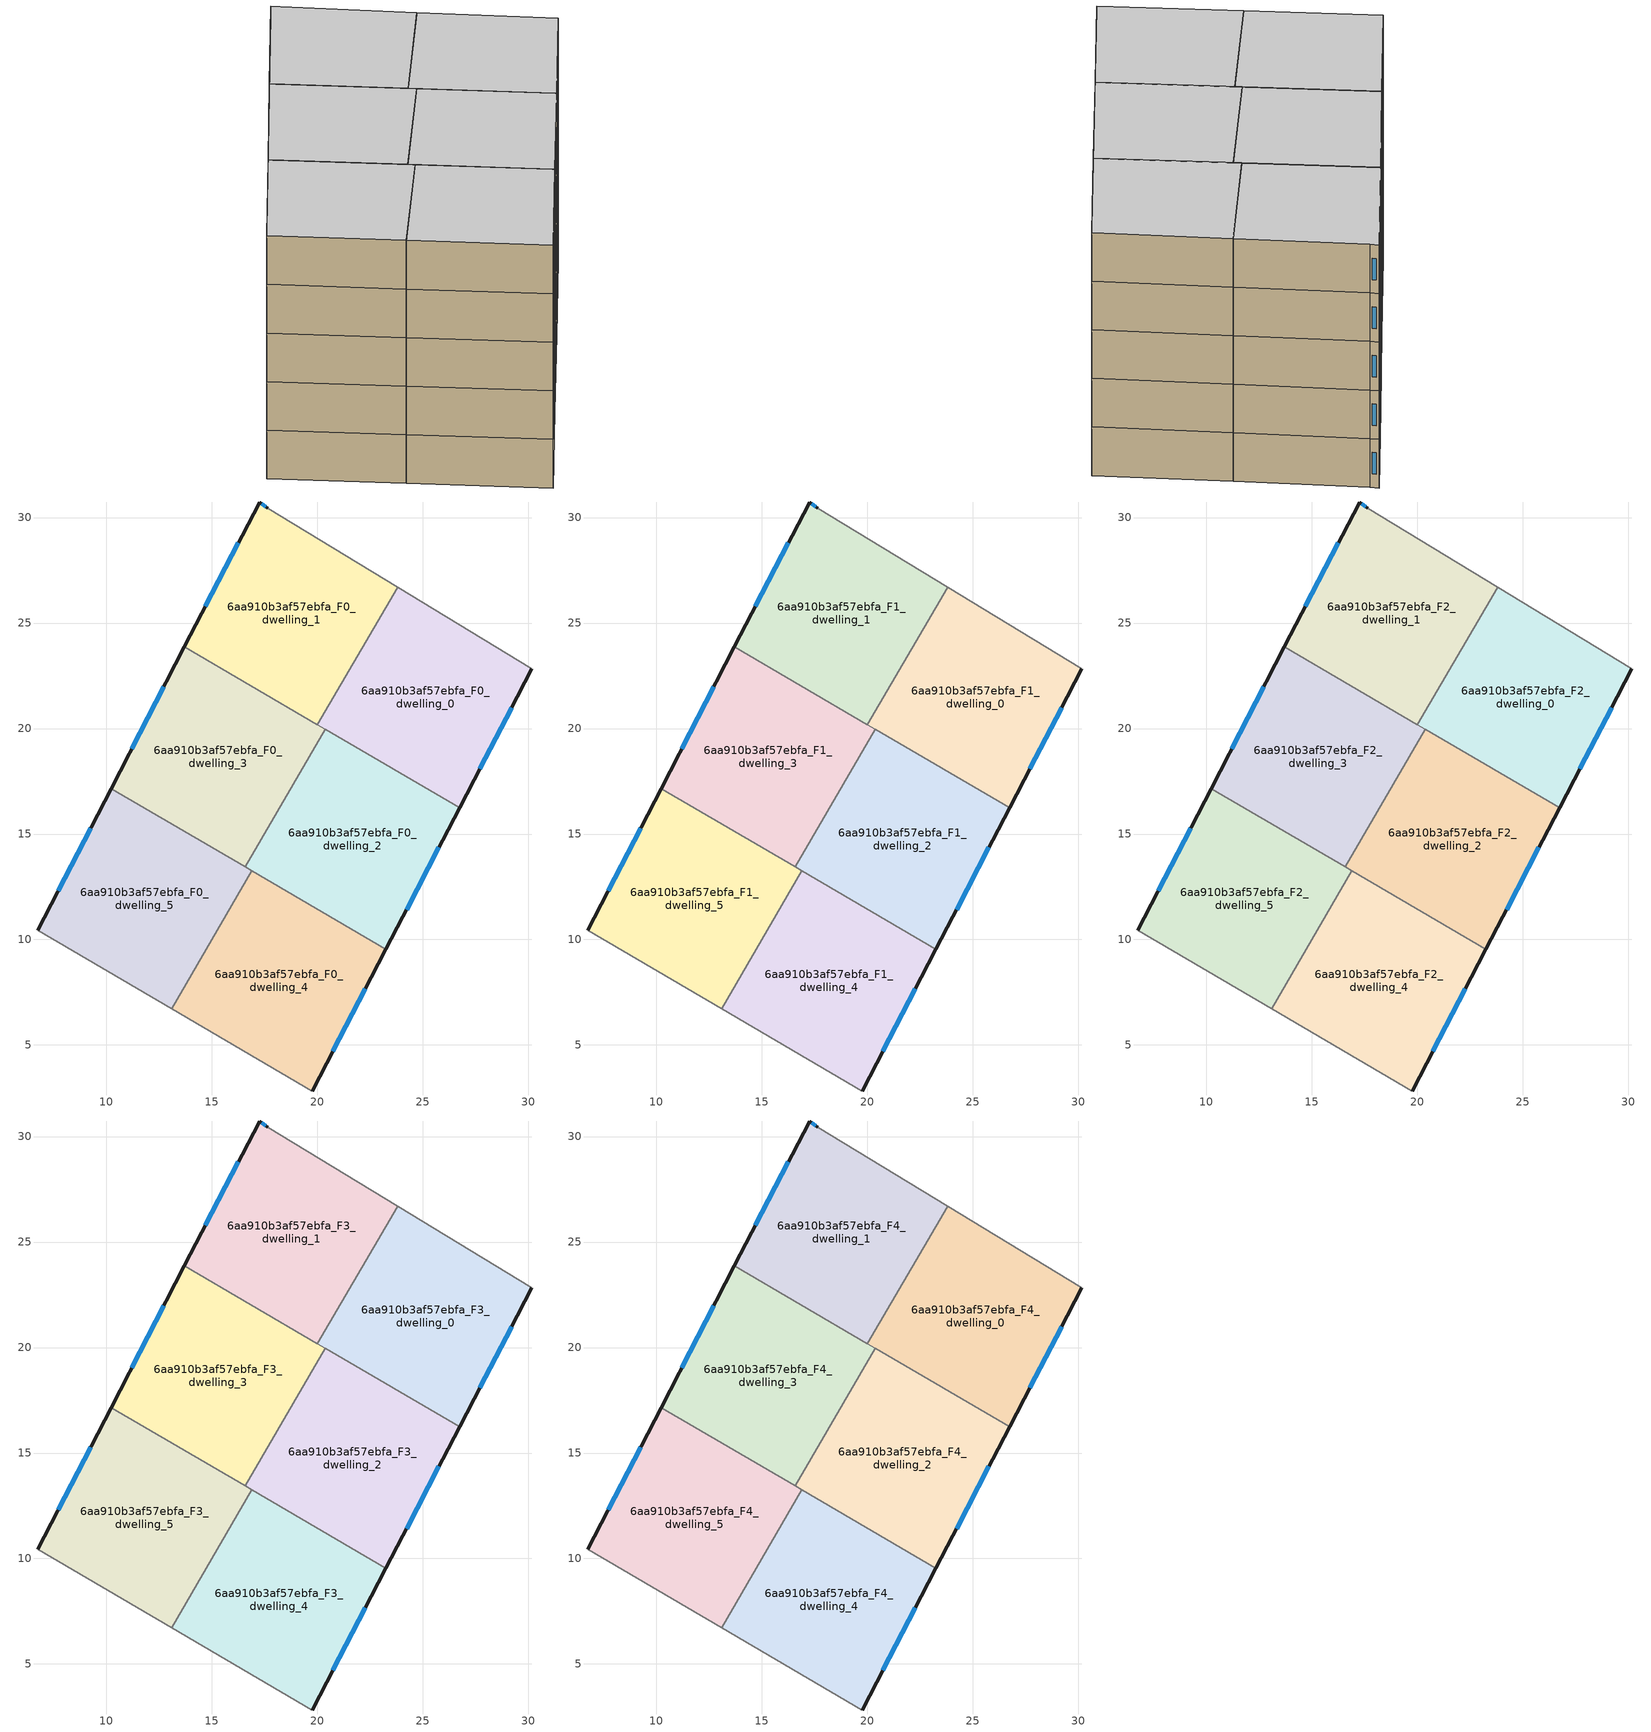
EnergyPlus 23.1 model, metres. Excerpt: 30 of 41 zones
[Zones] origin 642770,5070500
6aa910b3af57ebfa_F0_dwelling_0
 floor ground (EU_floor_Construction): 30.17,22.83 26.74,16.25 20,20.19 23.81,26.7 z0
 wall outside (EU_wall_Construction): 26.74,16.25 30.17,22.83 z0:3
 wall to 6aa910b3af57ebfa_F0_dwelling_1 (EU_wall_Construction): 23.81,26.7 20,20.19 z0:3
 wall adiabatic (EU_wall_Construction): 30.17,22.83 23.81,26.7 z0:3
 wall to 6aa910b3af57ebfa_F0_dwelling_2 (EU_wall_Construction): 20.39,19.96 26.74,16.25 z0:3
 wall to 6aa910b3af57ebfa_F0_dwelling_3 (EU_wall_Construction): 20,20.19 20.39,19.96 z0:3
 window (EU_Window_Construction): 27.7,18.09 29.21,20.99 z0.84:2.16
6aa910b3af57ebfa_F0_dwelling_1
 floor ground (EU_floor_Construction): 23.81,26.7 20,20.19 13.7,23.87 17.26,30.74 17.66,30.44 z0
 wall outside (EU_wall_Construction): 17.66,30.44 17.26,30.74 13.7,23.87 z0:3
 wall adiabatic (EU_wall_Construction): 23.81,26.7 17.66,30.44 z0:3
 wall to 6aa910b3af57ebfa_F0_dwelling_3 (EU_wall_Construction): 13.7,23.87 20,20.19 z0:3
 window (EU_Window_Construction): 16.27,28.81 14.7,25.79 / 17.55,30.52 17.37,30.65 z0.84:2.16
6aa910b3af57ebfa_F0_dwelling_2
 floor ground (EU_floor_Construction): 26.74,16.25 23.25,9.54 16.58,13.44 20.39,19.96 z0
 wall outside (EU_wall_Construction): 23.25,9.54 26.74,16.25 z0:3
 wall to 6aa910b3af57ebfa_F0_dwelling_3 (EU_wall_Construction): 20.39,19.96 16.58,13.44 z0:3
 wall to 6aa910b3af57ebfa_F0_dwelling_4 (EU_wall_Construction): 16.91,13.25 23.25,9.54 z0:3
 wall to 6aa910b3af57ebfa_F0_dwelling_5 (EU_wall_Construction): 16.58,13.44 16.91,13.25 z0:3
 window (EU_Window_Construction): 24.23,11.42 25.77,14.37 z0.84:2.16
6aa910b3af57ebfa_F0_dwelling_3
 floor ground (EU_floor_Construction): 20.39,19.96 16.58,13.44 10.23,17.15 13.7,23.87 z0
 wall outside (EU_wall_Construction): 13.7,23.87 10.23,17.15 z0:3
 wall to 6aa910b3af57ebfa_F0_dwelling_5 (EU_wall_Construction): 10.23,17.15 16.58,13.44 z0:3
 window (EU_Window_Construction): 12.73,21.98 11.2,19.03 z0.84:2.16
6aa910b3af57ebfa_F0_dwelling_4
 floor ground (EU_floor_Construction): 23.25,9.54 19.76,2.82 13.09,6.72 16.91,13.25 z0
 wall outside (EU_wall_Construction): 19.76,2.82 23.25,9.54 z0:3
 wall adiabatic (EU_wall_Construction): 13.09,6.72 19.76,2.82 z0:3
 wall to 6aa910b3af57ebfa_F0_dwelling_5 (EU_wall_Construction): 16.91,13.25 13.09,6.72 z0:3
 window (EU_Window_Construction): 20.74,4.7 22.27,7.66 z0.84:2.16
6aa910b3af57ebfa_F0_dwelling_5
 floor ground (EU_floor_Construction): 16.91,13.25 13.09,6.72 6.75,10.43 10.23,17.15 z0
 wall outside (EU_wall_Construction): 10.23,17.15 6.75,10.43 z0:3
 wall adiabatic (EU_wall_Construction): 6.75,10.43 13.09,6.72 z0:3
 window (EU_Window_Construction): 9.25,15.26 7.72,12.31 z0.84:2.16
6aa910b3af57ebfa_F1_dwelling_0
 floor to 6aa910b3af57ebfa_F0_dwelling_0 (EU_floor_Construction): 30.17,22.83 26.74,16.25 20,20.19 23.81,26.7 z3
 wall outside (EU_wall_Construction): 26.74,16.25 30.17,22.83 z3:6
 wall to 6aa910b3af57ebfa_F1_dwelling_1 (EU_wall_Construction): 23.81,26.7 20,20.19 z3:6
 wall adiabatic (EU_wall_Construction): 30.17,22.83 23.81,26.7 z3:6
 wall to 6aa910b3af57ebfa_F1_dwelling_2 (EU_wall_Construction): 20.39,19.96 26.74,16.25 z3:6
 wall to 6aa910b3af57ebfa_F1_dwelling_3 (EU_wall_Construction): 20,20.19 20.39,19.96 z3:6
 window (EU_Window_Construction): 27.7,18.09 29.21,20.99 z3.84:5.16
6aa910b3af57ebfa_F1_dwelling_1
 floor to 6aa910b3af57ebfa_F0_dwelling_1 (EU_floor_Construction): 23.81,26.7 20,20.19 13.7,23.87 17.26,30.74 17.66,30.44 z3
 wall outside (EU_wall_Construction): 17.66,30.44 17.26,30.74 13.7,23.87 z3:6
 wall adiabatic (EU_wall_Construction): 23.81,26.7 17.66,30.44 z3:6
 wall to 6aa910b3af57ebfa_F1_dwelling_3 (EU_wall_Construction): 13.7,23.87 20,20.19 z3:6
 window (EU_Window_Construction): 16.27,28.81 14.7,25.79 / 17.55,30.52 17.37,30.65 z3.84:5.16
6aa910b3af57ebfa_F1_dwelling_2
 floor to 6aa910b3af57ebfa_F0_dwelling_2 (EU_floor_Construction): 26.74,16.25 23.25,9.54 16.58,13.44 20.39,19.96 z3
 wall outside (EU_wall_Construction): 23.25,9.54 26.74,16.25 z3:6
 wall to 6aa910b3af57ebfa_F1_dwelling_3 (EU_wall_Construction): 20.39,19.96 16.58,13.44 z3:6
 wall to 6aa910b3af57ebfa_F1_dwelling_4 (EU_wall_Construction): 16.91,13.25 23.25,9.54 z3:6
 wall to 6aa910b3af57ebfa_F1_dwelling_5 (EU_wall_Construction): 16.58,13.44 16.91,13.25 z3:6
 window (EU_Window_Construction): 24.23,11.42 25.77,14.37 z3.84:5.16
6aa910b3af57ebfa_F1_dwelling_3
 floor to 6aa910b3af57ebfa_F0_dwelling_3 (EU_floor_Construction): 20.39,19.96 16.58,13.44 10.23,17.15 13.7,23.87 z3
 wall outside (EU_wall_Construction): 13.7,23.87 10.23,17.15 z3:6
 wall to 6aa910b3af57ebfa_F1_dwelling_5 (EU_wall_Construction): 10.23,17.15 16.58,13.44 z3:6
 window (EU_Window_Construction): 12.73,21.98 11.2,19.03 z3.84:5.16
6aa910b3af57ebfa_F1_dwelling_4
 floor to 6aa910b3af57ebfa_F0_dwelling_4 (EU_floor_Construction): 23.25,9.54 19.76,2.82 13.09,6.72 16.91,13.25 z3
 wall outside (EU_wall_Construction): 19.76,2.82 23.25,9.54 z3:6
 wall adiabatic (EU_wall_Construction): 13.09,6.72 19.76,2.82 z3:6
 wall to 6aa910b3af57ebfa_F1_dwelling_5 (EU_wall_Construction): 16.91,13.25 13.09,6.72 z3:6
 window (EU_Window_Construction): 20.74,4.7 22.27,7.66 z3.84:5.16
6aa910b3af57ebfa_F1_dwelling_5
 floor to 6aa910b3af57ebfa_F0_dwelling_5 (EU_floor_Construction): 16.91,13.25 13.09,6.72 6.75,10.43 10.23,17.15 z3
 wall outside (EU_wall_Construction): 10.23,17.15 6.75,10.43 z3:6
 wall adiabatic (EU_wall_Construction): 6.75,10.43 13.09,6.72 z3:6
 window (EU_Window_Construction): 9.25,15.26 7.72,12.31 z3.84:5.16
6aa910b3af57ebfa_F2_dwelling_0
 floor to 6aa910b3af57ebfa_F1_dwelling_0 (EU_floor_Construction): 30.17,22.83 26.74,16.25 20,20.19 23.81,26.7 z6
 wall outside (EU_wall_Construction): 26.74,16.25 30.17,22.83 z6:9
 wall to 6aa910b3af57ebfa_F2_dwelling_1 (EU_wall_Construction): 23.81,26.7 20,20.19 z6:9
 wall adiabatic (EU_wall_Construction): 30.17,22.83 23.81,26.7 z6:9
 wall to 6aa910b3af57ebfa_F2_dwelling_2 (EU_wall_Construction): 20.39,19.96 26.74,16.25 z6:9
 wall to 6aa910b3af57ebfa_F2_dwelling_3 (EU_wall_Construction): 20,20.19 20.39,19.96 z6:9
 window (EU_Window_Construction): 27.7,18.09 29.21,20.99 z6.84:8.16
6aa910b3af57ebfa_F2_dwelling_1
 floor to 6aa910b3af57ebfa_F1_dwelling_1 (EU_floor_Construction): 23.81,26.7 20,20.19 13.7,23.87 17.26,30.74 17.66,30.44 z6
 wall outside (EU_wall_Construction): 17.66,30.44 17.26,30.74 13.7,23.87 z6:9
 wall adiabatic (EU_wall_Construction): 23.81,26.7 17.66,30.44 z6:9
 wall to 6aa910b3af57ebfa_F2_dwelling_3 (EU_wall_Construction): 13.7,23.87 20,20.19 z6:9
 window (EU_Window_Construction): 16.27,28.81 14.7,25.79 / 17.55,30.52 17.37,30.65 z6.84:8.16
6aa910b3af57ebfa_F2_dwelling_2
 floor to 6aa910b3af57ebfa_F1_dwelling_2 (EU_floor_Construction): 26.74,16.25 23.25,9.54 16.58,13.44 20.39,19.96 z6
 wall outside (EU_wall_Construction): 23.25,9.54 26.74,16.25 z6:9
 wall to 6aa910b3af57ebfa_F2_dwelling_3 (EU_wall_Construction): 20.39,19.96 16.58,13.44 z6:9
 wall to 6aa910b3af57ebfa_F2_dwelling_4 (EU_wall_Construction): 16.91,13.25 23.25,9.54 z6:9
 wall to 6aa910b3af57ebfa_F2_dwelling_5 (EU_wall_Construction): 16.58,13.44 16.91,13.25 z6:9
 window (EU_Window_Construction): 24.23,11.42 25.77,14.37 z6.84:8.16
6aa910b3af57ebfa_F2_dwelling_3
 floor to 6aa910b3af57ebfa_F1_dwelling_3 (EU_floor_Construction): 20.39,19.96 16.58,13.44 10.23,17.15 13.7,23.87 z6
 wall outside (EU_wall_Construction): 13.7,23.87 10.23,17.15 z6:9
 wall to 6aa910b3af57ebfa_F2_dwelling_5 (EU_wall_Construction): 10.23,17.15 16.58,13.44 z6:9
 window (EU_Window_Construction): 12.73,21.98 11.2,19.03 z6.84:8.16
6aa910b3af57ebfa_F2_dwelling_4
 floor to 6aa910b3af57ebfa_F1_dwelling_4 (EU_floor_Construction): 23.25,9.54 19.76,2.82 13.09,6.72 16.91,13.25 z6
 wall outside (EU_wall_Construction): 19.76,2.82 23.25,9.54 z6:9
 wall adiabatic (EU_wall_Construction): 13.09,6.72 19.76,2.82 z6:9
 wall to 6aa910b3af57ebfa_F2_dwelling_5 (EU_wall_Construction): 16.91,13.25 13.09,6.72 z6:9
 window (EU_Window_Construction): 20.74,4.7 22.27,7.66 z6.84:8.16
6aa910b3af57ebfa_F2_dwelling_5
 floor to 6aa910b3af57ebfa_F1_dwelling_5 (EU_floor_Construction): 16.91,13.25 13.09,6.72 6.75,10.43 10.23,17.15 z6
 wall outside (EU_wall_Construction): 10.23,17.15 6.75,10.43 z6:9
 wall adiabatic (EU_wall_Construction): 6.75,10.43 13.09,6.72 z6:9
 window (EU_Window_Construction): 9.25,15.26 7.72,12.31 z6.84:8.16
6aa910b3af57ebfa_F3_dwelling_0
 floor to 6aa910b3af57ebfa_F2_dwelling_0 (EU_floor_Construction): 30.17,22.83 26.74,16.25 20,20.19 23.81,26.7 z9
 wall outside (EU_wall_Construction): 26.74,16.25 30.17,22.83 z9:12
 wall to 6aa910b3af57ebfa_F3_dwelling_1 (EU_wall_Construction): 23.81,26.7 20,20.19 z9:12
 wall adiabatic (EU_wall_Construction): 30.17,22.83 23.81,26.7 z9:12
 wall to 6aa910b3af57ebfa_F3_dwelling_2 (EU_wall_Construction): 20.39,19.96 26.74,16.25 z9:12
 wall to 6aa910b3af57ebfa_F3_dwelling_3 (EU_wall_Construction): 20,20.19 20.39,19.96 z9:12
 window (EU_Window_Construction): 27.7,18.09 29.21,20.99 z9.84:11.16
6aa910b3af57ebfa_F3_dwelling_1
 floor to 6aa910b3af57ebfa_F2_dwelling_1 (EU_floor_Construction): 23.81,26.7 20,20.19 13.7,23.87 17.26,30.74 17.66,30.44 z9
 wall outside (EU_wall_Construction): 17.66,30.44 17.26,30.74 13.7,23.87 z9:12
 wall adiabatic (EU_wall_Construction): 23.81,26.7 17.66,30.44 z9:12
 wall to 6aa910b3af57ebfa_F3_dwelling_3 (EU_wall_Construction): 13.7,23.87 20,20.19 z9:12
 window (EU_Window_Construction): 16.27,28.81 14.7,25.79 / 17.55,30.52 17.37,30.65 z9.84:11.16
6aa910b3af57ebfa_F3_dwelling_2
 floor to 6aa910b3af57ebfa_F2_dwelling_2 (EU_floor_Construction): 26.74,16.25 23.25,9.54 16.58,13.44 20.39,19.96 z9
 wall outside (EU_wall_Construction): 23.25,9.54 26.74,16.25 z9:12
 wall to 6aa910b3af57ebfa_F3_dwelling_3 (EU_wall_Construction): 20.39,19.96 16.58,13.44 z9:12
 wall to 6aa910b3af57ebfa_F3_dwelling_4 (EU_wall_Construction): 16.91,13.25 23.25,9.54 z9:12
 wall to 6aa910b3af57ebfa_F3_dwelling_5 (EU_wall_Construction): 16.58,13.44 16.91,13.25 z9:12
 window (EU_Window_Construction): 24.23,11.42 25.77,14.37 z9.84:11.16
6aa910b3af57ebfa_F3_dwelling_3
 floor to 6aa910b3af57ebfa_F2_dwelling_3 (EU_floor_Construction): 20.39,19.96 16.58,13.44 10.23,17.15 13.7,23.87 z9
 wall outside (EU_wall_Construction): 13.7,23.87 10.23,17.15 z9:12
 wall to 6aa910b3af57ebfa_F3_dwelling_5 (EU_wall_Construction): 10.23,17.15 16.58,13.44 z9:12
 window (EU_Window_Construction): 12.73,21.98 11.2,19.03 z9.84:11.16
6aa910b3af57ebfa_F3_dwelling_4
 floor to 6aa910b3af57ebfa_F2_dwelling_4 (EU_floor_Construction): 23.25,9.54 19.76,2.82 13.09,6.72 16.91,13.25 z9
 wall outside (EU_wall_Construction): 19.76,2.82 23.25,9.54 z9:12
 wall adiabatic (EU_wall_Construction): 13.09,6.72 19.76,2.82 z9:12
 wall to 6aa910b3af57ebfa_F3_dwelling_5 (EU_wall_Construction): 16.91,13.25 13.09,6.72 z9:12
 window (EU_Window_Construction): 20.74,4.7 22.27,7.66 z9.84:11.16
6aa910b3af57ebfa_F3_dwelling_5
 floor to 6aa910b3af57ebfa_F2_dwelling_5 (EU_floor_Construction): 16.91,13.25 13.09,6.72 6.75,10.43 10.23,17.15 z9
 wall outside (EU_wall_Construction): 10.23,17.15 6.75,10.43 z9:12
 wall adiabatic (EU_wall_Construction): 6.75,10.43 13.09,6.72 z9:12
 window (EU_Window_Construction): 9.25,15.26 7.72,12.31 z9.84:11.16
6aa910b3af57ebfa_F4_dwelling_0
 floor to 6aa910b3af57ebfa_F3_dwelling_0 (EU_floor_Construction): 30.17,22.83 26.74,16.25 20,20.19 23.81,26.7 z12
 wall outside (EU_wall_Construction): 26.74,16.25 30.17,22.83 z12:15
 wall to 6aa910b3af57ebfa_F4_dwelling_1 (EU_wall_Construction): 23.81,26.7 20,20.19 z12:15
 wall adiabatic (EU_wall_Construction): 30.17,22.83 23.81,26.7 z12:15
 wall to 6aa910b3af57ebfa_F4_dwelling_2 (EU_wall_Construction): 20.39,19.96 26.74,16.25 z12:15
 wall to 6aa910b3af57ebfa_F4_dwelling_3 (EU_wall_Construction): 20,20.19 20.39,19.96 z12:15
 window (EU_Window_Construction): 27.7,18.09 29.21,20.99 z12.84:14.16
 ceiling to 6aa910b3af57ebfa_F5_dwelling_0 (EU_floor_Construction): 26.74,16.25 30.17,22.83 23.81,26.7 20,20.19 z15
6aa910b3af57ebfa_F4_dwelling_1
 floor to 6aa910b3af57ebfa_F3_dwelling_1 (EU_floor_Construction): 23.81,26.7 20,20.19 13.7,23.87 17.26,30.74 17.66,30.44 z12
 wall outside (EU_wall_Construction): 17.66,30.44 17.26,30.74 13.7,23.87 z12:15
 wall adiabatic (EU_wall_Construction): 23.81,26.7 17.66,30.44 z12:15
 wall to 6aa910b3af57ebfa_F4_dwelling_3 (EU_wall_Construction): 13.7,23.87 20,20.19 z12:15
 window (EU_Window_Construction): 16.27,28.81 14.7,25.79 / 17.55,30.52 17.37,30.65 z12.84:14.16
 ceiling to 6aa910b3af57ebfa_F5_dwelling_1 (EU_floor_Construction): 20,20.19 23.81,26.7 17.66,30.44 17.26,30.74 13.7,23.87 z15
6aa910b3af57ebfa_F4_dwelling_2
 floor to 6aa910b3af57ebfa_F3_dwelling_2 (EU_floor_Construction): 26.74,16.25 23.25,9.54 16.58,13.44 20.39,19.96 z12
 wall outside (EU_wall_Construction): 23.25,9.54 26.74,16.25 z12:15
 wall to 6aa910b3af57ebfa_F4_dwelling_3 (EU_wall_Construction): 20.39,19.96 16.58,13.44 z12:15
 wall to 6aa910b3af57ebfa_F4_dwelling_4 (EU_wall_Construction): 16.91,13.25 23.25,9.54 z12:15
 wall to 6aa910b3af57ebfa_F4_dwelling_5 (EU_wall_Construction): 16.58,13.44 16.91,13.25 z12:15
 window (EU_Window_Construction): 24.23,11.42 25.77,14.37 z12.84:14.16
 ceiling to 6aa910b3af57ebfa_F5_dwelling_2 (EU_floor_Construction): 23.25,9.54 26.74,16.25 20.39,19.96 16.58,13.44 z15
6aa910b3af57ebfa_F4_dwelling_3
 floor to 6aa910b3af57ebfa_F3_dwelling_3 (EU_floor_Construction): 20.39,19.96 16.58,13.44 10.23,17.15 13.7,23.87 z12
 wall outside (EU_wall_Construction): 13.7,23.87 10.23,17.15 z12:15
 wall to 6aa910b3af57ebfa_F4_dwelling_5 (EU_wall_Construction): 10.23,17.15 16.58,13.44 z12:15
 window (EU_Window_Construction): 12.73,21.98 11.2,19.03 z12.84:14.16
 ceiling to 6aa910b3af57ebfa_F5_dwelling_3 (EU_floor_Construction): 16.58,13.44 20.39,19.96 13.7,23.87 10.23,17.15 z15
6aa910b3af57ebfa_F4_dwelling_4
 floor to 6aa910b3af57ebfa_F3_dwelling_4 (EU_floor_Construction): 23.25,9.54 19.76,2.82 13.09,6.72 16.91,13.25 z12
 wall outside (EU_wall_Construction): 19.76,2.82 23.25,9.54 z12:15
 wall adiabatic (EU_wall_Construction): 13.09,6.72 19.76,2.82 z12:15
 wall to 6aa910b3af57ebfa_F4_dwelling_5 (EU_wall_Construction): 16.91,13.25 13.09,6.72 z12:15
 window (EU_Window_Construction): 20.74,4.7 22.27,7.66 z12.84:14.16
 ceiling to 6aa910b3af57ebfa_F5_dwelling_4 (EU_floor_Construction): 19.76,2.82 23.25,9.54 16.91,13.25 13.09,6.72 z15
6aa910b3af57ebfa_F4_dwelling_5
 floor to 6aa910b3af57ebfa_F3_dwelling_5 (EU_floor_Construction): 16.91,13.25 13.09,6.72 6.75,10.43 10.23,17.15 z12
 wall outside (EU_wall_Construction): 10.23,17.15 6.75,10.43 z12:15
 wall adiabatic (EU_wall_Construction): 6.75,10.43 13.09,6.72 z12:15
 window (EU_Window_Construction): 9.25,15.26 7.72,12.31 z12.84:14.16
 ceiling to 6aa910b3af57ebfa_F5_dwelling_5 (EU_floor_Construction): 13.09,6.72 16.91,13.25 10.23,17.15 6.75,10.43 z15
[Building]
EU S2 Campaign: North Axis=0; Terrain=City; Solar Distribution=FullExterior
[Site:Location]
Lyon-Bron: Latitude=45.75; Longitude=5; Time Zone=1; Elevation=198
[SizingPeriod:WeatherFileDays]
AnnualSizingPeriod: Begin Month=1; Begin Day of Month=1; End Month=12; End Day of Month=31; Day of Week for Start Day=Monday; Use Weather File Daylight Saving Period=No; Use Weather File Rain and Snow Indicators=No
[MATERIAL]
EU_InternalMass_Material: Roughness=MediumRough; Thickness=0.1; Conductivity=1; Density=1800; Specific Heat=900; Thermal Absorptance=0.9; Solar Absorptance=0.7; Visible Absorptance=0.7
[MATERIAL:NOMASS] Roughness=MediumRough; Thermal Absorptance=0.9; Solar Absorptance=0.7; Visible Absorptance=0.7
Name | Thermal Resistance
EU_wall_NoMass | 0.776494
EU_floor_NoMass | 0.421597
[WINDOWMATERIAL:SIMPLEGLAZINGSYSTEM]
EU_Window_SimpleGlazing: UFactor=4.24961; Solar Heat Gain Coefficient=0.83; Visible Transmittance=0.83
[CONSTRUCTION]
EU_wall_Construction: EU_wall_NoMass
EU_floor_Construction: EU_floor_NoMass
EU_Window_Construction: EU_Window_SimpleGlazing
EU_InternalMass_Construction: EU_InternalMass_Material
[ZONE] Type=1; Multiplier=1; Ceiling Height=autocalculate; Floor Area=autocalculate; Part of Total Floor Area=Yes
Name | Volume
6aa910b3af57ebfa_F0_dwelling_0; 6aa910b3af57ebfa_F1_dwelling_0; 6aa910b3af57ebfa_F2_dwelling_0; 6aa910b3af57ebfa_F3_dwelling_0; 6aa910b3af57ebfa_F4_dwelling_0 | 171.038
6aa910b3af57ebfa_F0_dwelling_1; 6aa910b3af57ebfa_F1_dwelling_1; 6aa910b3af57ebfa_F2_dwelling_1; 6aa910b3af57ebfa_F3_dwelling_1; 6aa910b3af57ebfa_F4_dwelling_1 | 171.029
6aa910b3af57ebfa_F0_dwelling_2; 6aa910b3af57ebfa_F1_dwelling_2; 6aa910b3af57ebfa_F2_dwelling_2; 6aa910b3af57ebfa_F3_dwelling_2; 6aa910b3af57ebfa_F4_dwelling_2 | 171.033
6aa910b3af57ebfa_F0_dwelling_3; 6aa910b3af57ebfa_F1_dwelling_3; 6aa910b3af57ebfa_F2_dwelling_3; 6aa910b3af57ebfa_F3_dwelling_3; 6aa910b3af57ebfa_F4_dwelling_3 | 171.034
6aa910b3af57ebfa_F0_dwelling_4; 6aa910b3af57ebfa_F1_dwelling_4; 6aa910b3af57ebfa_F2_dwelling_4; 6aa910b3af57ebfa_F3_dwelling_4; 6aa910b3af57ebfa_F4_dwelling_4 | 171.049
6aa910b3af57ebfa_F0_dwelling_5; 6aa910b3af57ebfa_F1_dwelling_5; 6aa910b3af57ebfa_F2_dwelling_5; 6aa910b3af57ebfa_F3_dwelling_5; 6aa910b3af57ebfa_F4_dwelling_5 | 171.032
[INTERNALMASS] Construction=EU_InternalMass_Construction
Name | Zone or ZoneList | Surface Area
6aa910b3af57ebfa_F0_dwelling_0_EU_InternalMass | 6aa910b3af57ebfa_F0_dwelling_0 | 57.0125
6aa910b3af57ebfa_F0_dwelling_1_EU_InternalMass | 6aa910b3af57ebfa_F0_dwelling_1 | 57.01
6aa910b3af57ebfa_F0_dwelling_2_EU_InternalMass | 6aa910b3af57ebfa_F0_dwelling_2 | 57.0106
6aa910b3af57ebfa_F0_dwelling_3_EU_InternalMass | 6aa910b3af57ebfa_F0_dwelling_3 | 57.0115
6aa910b3af57ebfa_F0_dwelling_4_EU_InternalMass | 6aa910b3af57ebfa_F0_dwelling_4 | 57.0163
6aa910b3af57ebfa_F0_dwelling_5_EU_InternalMass | 6aa910b3af57ebfa_F0_dwelling_5 | 57.0107
6aa910b3af57ebfa_F1_dwelling_0_EU_InternalMass | 6aa910b3af57ebfa_F1_dwelling_0 | 57.0125
6aa910b3af57ebfa_F1_dwelling_1_EU_InternalMass | 6aa910b3af57ebfa_F1_dwelling_1 | 57.01
6aa910b3af57ebfa_F1_dwelling_2_EU_InternalMass | 6aa910b3af57ebfa_F1_dwelling_2 | 57.0106
6aa910b3af57ebfa_F1_dwelling_3_EU_InternalMass | 6aa910b3af57ebfa_F1_dwelling_3 | 57.0115
6aa910b3af57ebfa_F1_dwelling_4_EU_InternalMass | 6aa910b3af57ebfa_F1_dwelling_4 | 57.0163
6aa910b3af57ebfa_F1_dwelling_5_EU_InternalMass | 6aa910b3af57ebfa_F1_dwelling_5 | 57.0107
6aa910b3af57ebfa_F2_dwelling_0_EU_InternalMass | 6aa910b3af57ebfa_F2_dwelling_0 | 57.0125
6aa910b3af57ebfa_F2_dwelling_1_EU_InternalMass | 6aa910b3af57ebfa_F2_dwelling_1 | 57.01
6aa910b3af57ebfa_F2_dwelling_2_EU_InternalMass | 6aa910b3af57ebfa_F2_dwelling_2 | 57.0106
6aa910b3af57ebfa_F2_dwelling_3_EU_InternalMass | 6aa910b3af57ebfa_F2_dwelling_3 | 57.0115
6aa910b3af57ebfa_F2_dwelling_4_EU_InternalMass | 6aa910b3af57ebfa_F2_dwelling_4 | 57.0163
6aa910b3af57ebfa_F2_dwelling_5_EU_InternalMass | 6aa910b3af57ebfa_F2_dwelling_5 | 57.0107
6aa910b3af57ebfa_F3_dwelling_0_EU_InternalMass | 6aa910b3af57ebfa_F3_dwelling_0 | 57.0125
6aa910b3af57ebfa_F3_dwelling_1_EU_InternalMass | 6aa910b3af57ebfa_F3_dwelling_1 | 57.01
6aa910b3af57ebfa_F3_dwelling_2_EU_InternalMass | 6aa910b3af57ebfa_F3_dwelling_2 | 57.0106
6aa910b3af57ebfa_F3_dwelling_3_EU_InternalMass | 6aa910b3af57ebfa_F3_dwelling_3 | 57.0115
6aa910b3af57ebfa_F3_dwelling_4_EU_InternalMass | 6aa910b3af57ebfa_F3_dwelling_4 | 57.0163
6aa910b3af57ebfa_F3_dwelling_5_EU_InternalMass | 6aa910b3af57ebfa_F3_dwelling_5 | 57.0107
6aa910b3af57ebfa_F4_dwelling_0_EU_InternalMass | 6aa910b3af57ebfa_F4_dwelling_0 | 57.0125
6aa910b3af57ebfa_F4_dwelling_1_EU_InternalMass | 6aa910b3af57ebfa_F4_dwelling_1 | 57.01
6aa910b3af57ebfa_F4_dwelling_2_EU_InternalMass | 6aa910b3af57ebfa_F4_dwelling_2 | 57.0106
6aa910b3af57ebfa_F4_dwelling_3_EU_InternalMass | 6aa910b3af57ebfa_F4_dwelling_3 | 57.0115
6aa910b3af57ebfa_F4_dwelling_4_EU_InternalMass | 6aa910b3af57ebfa_F4_dwelling_4 | 57.0163
6aa910b3af57ebfa_F4_dwelling_5_EU_InternalMass | 6aa910b3af57ebfa_F4_dwelling_5 | 57.0107
[OTHEREQUIPMENT] Fuel Type=Electricity; Design Level Calculation Method=Watts/Area; Power per Zone Floor Area=1; Fraction Latent=0; Fraction Radiant=0; Fraction Lost=0; Carbon Dioxide Generation Rate=0; EndUse Subcategory=EU_Step8_InternalGains
Name | Zone or ZoneList or Space or SpaceList | Schedule
EU_Step8_InternalGain_6aa910b3af57ebfa_F0_dwelling_0_f000 | 6aa910b3af57ebfa_F0_dwelling_0 | EU_Step8_GainSchedule_6aa910b3af57ebfa_F0_dwelling_0_f000
EU_Step8_InternalGain_6aa910b3af57ebfa_F0_dwelling_1_f000 | 6aa910b3af57ebfa_F0_dwelling_1 | EU_Step8_GainSchedule_6aa910b3af57ebfa_F0_dwelling_1_f000
EU_Step8_InternalGain_6aa910b3af57ebfa_F0_dwelling_2_f000 | 6aa910b3af57ebfa_F0_dwelling_2 | EU_Step8_GainSchedule_6aa910b3af57ebfa_F0_dwelling_2_f000
EU_Step8_InternalGain_6aa910b3af57ebfa_F0_dwelling_3_f000 | 6aa910b3af57ebfa_F0_dwelling_3 | EU_Step8_GainSchedule_6aa910b3af57ebfa_F0_dwelling_3_f000
EU_Step8_InternalGain_6aa910b3af57ebfa_F0_dwelling_4_f000 | 6aa910b3af57ebfa_F0_dwelling_4 | EU_Step8_GainSchedule_6aa910b3af57ebfa_F0_dwelling_4_f000
EU_Step8_InternalGain_6aa910b3af57ebfa_F0_dwelling_5_f000 | 6aa910b3af57ebfa_F0_dwelling_5 | EU_Step8_GainSchedule_6aa910b3af57ebfa_F0_dwelling_5_f000
EU_Step8_InternalGain_6aa910b3af57ebfa_F1_dwelling_0_f000 | 6aa910b3af57ebfa_F1_dwelling_0 | EU_Step8_GainSchedule_6aa910b3af57ebfa_F1_dwelling_0_f000
EU_Step8_InternalGain_6aa910b3af57ebfa_F1_dwelling_1_f000 | 6aa910b3af57ebfa_F1_dwelling_1 | EU_Step8_GainSchedule_6aa910b3af57ebfa_F1_dwelling_1_f000
EU_Step8_InternalGain_6aa910b3af57ebfa_F1_dwelling_2_f000 | 6aa910b3af57ebfa_F1_dwelling_2 | EU_Step8_GainSchedule_6aa910b3af57ebfa_F1_dwelling_2_f000
EU_Step8_InternalGain_6aa910b3af57ebfa_F1_dwelling_3_f000 | 6aa910b3af57ebfa_F1_dwelling_3 | EU_Step8_GainSchedule_6aa910b3af57ebfa_F1_dwelling_3_f000
EU_Step8_InternalGain_6aa910b3af57ebfa_F1_dwelling_4_f000 | 6aa910b3af57ebfa_F1_dwelling_4 | EU_Step8_GainSchedule_6aa910b3af57ebfa_F1_dwelling_4_f000
EU_Step8_InternalGain_6aa910b3af57ebfa_F1_dwelling_5_f000 | 6aa910b3af57ebfa_F1_dwelling_5 | EU_Step8_GainSchedule_6aa910b3af57ebfa_F1_dwelling_5_f000
EU_Step8_InternalGain_6aa910b3af57ebfa_F2_dwelling_0_f000 | 6aa910b3af57ebfa_F2_dwelling_0 | EU_Step8_GainSchedule_6aa910b3af57ebfa_F2_dwelling_0_f000
EU_Step8_InternalGain_6aa910b3af57ebfa_F2_dwelling_1_f000 | 6aa910b3af57ebfa_F2_dwelling_1 | EU_Step8_GainSchedule_6aa910b3af57ebfa_F2_dwelling_1_f000
EU_Step8_InternalGain_6aa910b3af57ebfa_F2_dwelling_2_f000 | 6aa910b3af57ebfa_F2_dwelling_2 | EU_Step8_GainSchedule_6aa910b3af57ebfa_F2_dwelling_2_f000
EU_Step8_InternalGain_6aa910b3af57ebfa_F2_dwelling_3_f000 | 6aa910b3af57ebfa_F2_dwelling_3 | EU_Step8_GainSchedule_6aa910b3af57ebfa_F2_dwelling_3_f000
EU_Step8_InternalGain_6aa910b3af57ebfa_F2_dwelling_4_f000 | 6aa910b3af57ebfa_F2_dwelling_4 | EU_Step8_GainSchedule_6aa910b3af57ebfa_F2_dwelling_4_f000
EU_Step8_InternalGain_6aa910b3af57ebfa_F2_dwelling_5_f000 | 6aa910b3af57ebfa_F2_dwelling_5 | EU_Step8_GainSchedule_6aa910b3af57ebfa_F2_dwelling_5_f000
EU_Step8_InternalGain_6aa910b3af57ebfa_F3_dwelling_0_f000 | 6aa910b3af57ebfa_F3_dwelling_0 | EU_Step8_GainSchedule_6aa910b3af57ebfa_F3_dwelling_0_f000
EU_Step8_InternalGain_6aa910b3af57ebfa_F3_dwelling_1_f000 | 6aa910b3af57ebfa_F3_dwelling_1 | EU_Step8_GainSchedule_6aa910b3af57ebfa_F3_dwelling_1_f000
EU_Step8_InternalGain_6aa910b3af57ebfa_F3_dwelling_2_f000 | 6aa910b3af57ebfa_F3_dwelling_2 | EU_Step8_GainSchedule_6aa910b3af57ebfa_F3_dwelling_2_f000
EU_Step8_InternalGain_6aa910b3af57ebfa_F3_dwelling_3_f000 | 6aa910b3af57ebfa_F3_dwelling_3 | EU_Step8_GainSchedule_6aa910b3af57ebfa_F3_dwelling_3_f000
EU_Step8_InternalGain_6aa910b3af57ebfa_F3_dwelling_4_f000 | 6aa910b3af57ebfa_F3_dwelling_4 | EU_Step8_GainSchedule_6aa910b3af57ebfa_F3_dwelling_4_f000
EU_Step8_InternalGain_6aa910b3af57ebfa_F3_dwelling_5_f000 | 6aa910b3af57ebfa_F3_dwelling_5 | EU_Step8_GainSchedule_6aa910b3af57ebfa_F3_dwelling_5_f000
EU_Step8_InternalGain_6aa910b3af57ebfa_F4_dwelling_0_f000 | 6aa910b3af57ebfa_F4_dwelling_0 | EU_Step8_GainSchedule_6aa910b3af57ebfa_F4_dwelling_0_f000
EU_Step8_InternalGain_6aa910b3af57ebfa_F4_dwelling_1_f000 | 6aa910b3af57ebfa_F4_dwelling_1 | EU_Step8_GainSchedule_6aa910b3af57ebfa_F4_dwelling_1_f000
EU_Step8_InternalGain_6aa910b3af57ebfa_F4_dwelling_2_f000 | 6aa910b3af57ebfa_F4_dwelling_2 | EU_Step8_GainSchedule_6aa910b3af57ebfa_F4_dwelling_2_f000
EU_Step8_InternalGain_6aa910b3af57ebfa_F4_dwelling_3_f000 | 6aa910b3af57ebfa_F4_dwelling_3 | EU_Step8_GainSchedule_6aa910b3af57ebfa_F4_dwelling_3_f000
EU_Step8_InternalGain_6aa910b3af57ebfa_F4_dwelling_4_f000 | 6aa910b3af57ebfa_F4_dwelling_4 | EU_Step8_GainSchedule_6aa910b3af57ebfa_F4_dwelling_4_f000
EU_Step8_InternalGain_6aa910b3af57ebfa_F4_dwelling_5_f000 | 6aa910b3af57ebfa_F4_dwelling_5 | EU_Step8_GainSchedule_6aa910b3af57ebfa_F4_dwelling_5_f000
[ZONEVENTILATION:DESIGNFLOWRATE] Schedule=EU_AlwaysOn; Design Flow Rate Calculation Method=AirChanges/Hour; Air Changes per Hour=0.693814; Ventilation Type=Natural; Fan Pressure Rise=0; Fan Total Efficiency=1; Constant Term Coefficient=1; Temperature Term Coefficient=0; Velocity Term Coefficient=0; Velocity Squared Term Coefficient=0; Minimum Indoor Temperature=-100; Maximum Indoor Temperature=100; Delta Temperature=-100; Minimum Outdoor Temperature=-100; Maximum Outdoor Temperature=100; Maximum Wind Speed=40
Name | Zone or ZoneList or Space or SpaceList
EU_ConstantAir_6aa910b3af57ebfa_F0_dwelling_0 | 6aa910b3af57ebfa_F0_dwelling_0
EU_ConstantAir_6aa910b3af57ebfa_F0_dwelling_1 | 6aa910b3af57ebfa_F0_dwelling_1
EU_ConstantAir_6aa910b3af57ebfa_F0_dwelling_2 | 6aa910b3af57ebfa_F0_dwelling_2
EU_ConstantAir_6aa910b3af57ebfa_F0_dwelling_3 | 6aa910b3af57ebfa_F0_dwelling_3
EU_ConstantAir_6aa910b3af57ebfa_F0_dwelling_4 | 6aa910b3af57ebfa_F0_dwelling_4
EU_ConstantAir_6aa910b3af57ebfa_F0_dwelling_5 | 6aa910b3af57ebfa_F0_dwelling_5
EU_ConstantAir_6aa910b3af57ebfa_F1_dwelling_0 | 6aa910b3af57ebfa_F1_dwelling_0
EU_ConstantAir_6aa910b3af57ebfa_F1_dwelling_1 | 6aa910b3af57ebfa_F1_dwelling_1
EU_ConstantAir_6aa910b3af57ebfa_F1_dwelling_2 | 6aa910b3af57ebfa_F1_dwelling_2
EU_ConstantAir_6aa910b3af57ebfa_F1_dwelling_3 | 6aa910b3af57ebfa_F1_dwelling_3
EU_ConstantAir_6aa910b3af57ebfa_F1_dwelling_4 | 6aa910b3af57ebfa_F1_dwelling_4
EU_ConstantAir_6aa910b3af57ebfa_F1_dwelling_5 | 6aa910b3af57ebfa_F1_dwelling_5
EU_ConstantAir_6aa910b3af57ebfa_F2_dwelling_0 | 6aa910b3af57ebfa_F2_dwelling_0
EU_ConstantAir_6aa910b3af57ebfa_F2_dwelling_1 | 6aa910b3af57ebfa_F2_dwelling_1
EU_ConstantAir_6aa910b3af57ebfa_F2_dwelling_2 | 6aa910b3af57ebfa_F2_dwelling_2
EU_ConstantAir_6aa910b3af57ebfa_F2_dwelling_3 | 6aa910b3af57ebfa_F2_dwelling_3
EU_ConstantAir_6aa910b3af57ebfa_F2_dwelling_4 | 6aa910b3af57ebfa_F2_dwelling_4
EU_ConstantAir_6aa910b3af57ebfa_F2_dwelling_5 | 6aa910b3af57ebfa_F2_dwelling_5
EU_ConstantAir_6aa910b3af57ebfa_F3_dwelling_0 | 6aa910b3af57ebfa_F3_dwelling_0
EU_ConstantAir_6aa910b3af57ebfa_F3_dwelling_1 | 6aa910b3af57ebfa_F3_dwelling_1
EU_ConstantAir_6aa910b3af57ebfa_F3_dwelling_2 | 6aa910b3af57ebfa_F3_dwelling_2
EU_ConstantAir_6aa910b3af57ebfa_F3_dwelling_3 | 6aa910b3af57ebfa_F3_dwelling_3
EU_ConstantAir_6aa910b3af57ebfa_F3_dwelling_4 | 6aa910b3af57ebfa_F3_dwelling_4
EU_ConstantAir_6aa910b3af57ebfa_F3_dwelling_5 | 6aa910b3af57ebfa_F3_dwelling_5
EU_ConstantAir_6aa910b3af57ebfa_F4_dwelling_0 | 6aa910b3af57ebfa_F4_dwelling_0
EU_ConstantAir_6aa910b3af57ebfa_F4_dwelling_1 | 6aa910b3af57ebfa_F4_dwelling_1
EU_ConstantAir_6aa910b3af57ebfa_F4_dwelling_2 | 6aa910b3af57ebfa_F4_dwelling_2
EU_ConstantAir_6aa910b3af57ebfa_F4_dwelling_3 | 6aa910b3af57ebfa_F4_dwelling_3
EU_ConstantAir_6aa910b3af57ebfa_F4_dwelling_4 | 6aa910b3af57ebfa_F4_dwelling_4
EU_ConstantAir_6aa910b3af57ebfa_F4_dwelling_5 | 6aa910b3af57ebfa_F4_dwelling_5
[HVACTEMPLATE:THERMOSTAT] Constant Heating Setpoint=20; Constant Cooling Setpoint=50
EU_HeatOnly_6aa910b3af57ebfa_F0_dwelling_0; EU_HeatOnly_6aa910b3af57ebfa_F0_dwelling_1; EU_HeatOnly_6aa910b3af57ebfa_F0_dwelling_2; EU_HeatOnly_6aa910b3af57ebfa_F0_dwelling_3; EU_HeatOnly_6aa910b3af57ebfa_F0_dwelling_4; EU_HeatOnly_6aa910b3af57ebfa_F0_dwelling_5; EU_HeatOnly_6aa910b3af57ebfa_F1_dwelling_0; EU_HeatOnly_6aa910b3af57ebfa_F1_dwelling_1; EU_HeatOnly_6aa910b3af57ebfa_F1_dwelling_2; EU_HeatOnly_6aa910b3af57ebfa_F1_dwelling_3; EU_HeatOnly_6aa910b3af57ebfa_F1_dwelling_4; EU_HeatOnly_6aa910b3af57ebfa_F1_dwelling_5; EU_HeatOnly_6aa910b3af57ebfa_F2_dwelling_0; EU_HeatOnly_6aa910b3af57ebfa_F2_dwelling_1; EU_HeatOnly_6aa910b3af57ebfa_F2_dwelling_2; EU_HeatOnly_6aa910b3af57ebfa_F2_dwelling_3; EU_HeatOnly_6aa910b3af57ebfa_F2_dwelling_4; EU_HeatOnly_6aa910b3af57ebfa_F2_dwelling_5; EU_HeatOnly_6aa910b3af57ebfa_F3_dwelling_0; EU_HeatOnly_6aa910b3af57ebfa_F3_dwelling_1; EU_HeatOnly_6aa910b3af57ebfa_F3_dwelling_2; EU_HeatOnly_6aa910b3af57ebfa_F3_dwelling_3; EU_HeatOnly_6aa910b3af57ebfa_F3_dwelling_4; EU_HeatOnly_6aa910b3af57ebfa_F3_dwelling_5; EU_HeatOnly_6aa910b3af57ebfa_F4_dwelling_0; EU_HeatOnly_6aa910b3af57ebfa_F4_dwelling_1; EU_HeatOnly_6aa910b3af57ebfa_F4_dwelling_2; EU_HeatOnly_6aa910b3af57ebfa_F4_dwelling_3; EU_HeatOnly_6aa910b3af57ebfa_F4_dwelling_4; EU_HeatOnly_6aa910b3af57ebfa_F4_dwelling_5; EU_HeatOnly_6aa910b3af57ebfa_F5_dwelling_0; EU_HeatOnly_6aa910b3af57ebfa_F5_dwelling_1; EU_HeatOnly_6aa910b3af57ebfa_F5_dwelling_2; EU_HeatOnly_6aa910b3af57ebfa_F5_dwelling_3; EU_HeatOnly_6aa910b3af57ebfa_F5_dwelling_4; EU_HeatOnly_6aa910b3af57ebfa_F5_dwelling_5; EU_HeatOnly_6aa910b3af57ebfa_F6_dwelling_0; EU_HeatOnly_6aa910b3af57ebfa_F6_dwelling_1; EU_HeatOnly_6aa910b3af57ebfa_F6_dwelling_2; EU_HeatOnly_6aa910b3af57ebfa_F6_dwelling_3; EU_HeatOnly_6aa910b3af57ebfa_F6_dwelling_4
[HVACTEMPLATE:ZONE:IDEALLOADSAIRSYSTEM] System Availability Schedule=EU_AlwaysOn; Maximum Heating Supply Air Temperature=50; Minimum Cooling Supply Air Temperature=13; Maximum Heating Supply Air Humidity Ratio=0.0156; Minimum Cooling Supply Air Humidity Ratio=0.0077; Heating Limit=NoLimit; Cooling Limit=NoLimit; Heating Availability Schedule=EU_AlwaysOn; Cooling Availability Schedule=EU_CoolingOff; Dehumidification Control Type=ConstantSensibleHeatRatio; Cooling Sensible Heat Ratio=0.7; Dehumidification Setpoint=60; Humidification Control Type=None; Humidification Setpoint=30; Outdoor Air Method=None; Outdoor Air Flow Rate per Person=0.00944; Outdoor Air Flow Rate per Zone Floor Area=0; Outdoor Air Flow Rate per Zone=0; Demand Controlled Ventilation Type=None; Outdoor Air Economizer Type=NoEconomizer; Heat Recovery Type=None; Sensible Heat Recovery Effectiveness=0.7; Latent Heat Recovery Effectiveness=0.65
Name | Template Thermostat
6aa910b3af57ebfa_F0_dwelling_0 | EU_HeatOnly_6aa910b3af57ebfa_F0_dwelling_0
6aa910b3af57ebfa_F0_dwelling_1 | EU_HeatOnly_6aa910b3af57ebfa_F0_dwelling_1
6aa910b3af57ebfa_F0_dwelling_2 | EU_HeatOnly_6aa910b3af57ebfa_F0_dwelling_2
6aa910b3af57ebfa_F0_dwelling_3 | EU_HeatOnly_6aa910b3af57ebfa_F0_dwelling_3
6aa910b3af57ebfa_F0_dwelling_4 | EU_HeatOnly_6aa910b3af57ebfa_F0_dwelling_4
6aa910b3af57ebfa_F0_dwelling_5 | EU_HeatOnly_6aa910b3af57ebfa_F0_dwelling_5
6aa910b3af57ebfa_F1_dwelling_0 | EU_HeatOnly_6aa910b3af57ebfa_F1_dwelling_0
6aa910b3af57ebfa_F1_dwelling_1 | EU_HeatOnly_6aa910b3af57ebfa_F1_dwelling_1
6aa910b3af57ebfa_F1_dwelling_2 | EU_HeatOnly_6aa910b3af57ebfa_F1_dwelling_2
6aa910b3af57ebfa_F1_dwelling_3 | EU_HeatOnly_6aa910b3af57ebfa_F1_dwelling_3
6aa910b3af57ebfa_F1_dwelling_4 | EU_HeatOnly_6aa910b3af57ebfa_F1_dwelling_4
6aa910b3af57ebfa_F1_dwelling_5 | EU_HeatOnly_6aa910b3af57ebfa_F1_dwelling_5
6aa910b3af57ebfa_F2_dwelling_0 | EU_HeatOnly_6aa910b3af57ebfa_F2_dwelling_0
6aa910b3af57ebfa_F2_dwelling_1 | EU_HeatOnly_6aa910b3af57ebfa_F2_dwelling_1
6aa910b3af57ebfa_F2_dwelling_2 | EU_HeatOnly_6aa910b3af57ebfa_F2_dwelling_2
6aa910b3af57ebfa_F2_dwelling_3 | EU_HeatOnly_6aa910b3af57ebfa_F2_dwelling_3
6aa910b3af57ebfa_F2_dwelling_4 | EU_HeatOnly_6aa910b3af57ebfa_F2_dwelling_4
6aa910b3af57ebfa_F2_dwelling_5 | EU_HeatOnly_6aa910b3af57ebfa_F2_dwelling_5
6aa910b3af57ebfa_F3_dwelling_0 | EU_HeatOnly_6aa910b3af57ebfa_F3_dwelling_0
6aa910b3af57ebfa_F3_dwelling_1 | EU_HeatOnly_6aa910b3af57ebfa_F3_dwelling_1
6aa910b3af57ebfa_F3_dwelling_2 | EU_HeatOnly_6aa910b3af57ebfa_F3_dwelling_2
6aa910b3af57ebfa_F3_dwelling_3 | EU_HeatOnly_6aa910b3af57ebfa_F3_dwelling_3
6aa910b3af57ebfa_F3_dwelling_4 | EU_HeatOnly_6aa910b3af57ebfa_F3_dwelling_4
6aa910b3af57ebfa_F3_dwelling_5 | EU_HeatOnly_6aa910b3af57ebfa_F3_dwelling_5
6aa910b3af57ebfa_F4_dwelling_0 | EU_HeatOnly_6aa910b3af57ebfa_F4_dwelling_0
6aa910b3af57ebfa_F4_dwelling_1 | EU_HeatOnly_6aa910b3af57ebfa_F4_dwelling_1
6aa910b3af57ebfa_F4_dwelling_2 | EU_HeatOnly_6aa910b3af57ebfa_F4_dwelling_2
6aa910b3af57ebfa_F4_dwelling_3 | EU_HeatOnly_6aa910b3af57ebfa_F4_dwelling_3
6aa910b3af57ebfa_F4_dwelling_4 | EU_HeatOnly_6aa910b3af57ebfa_F4_dwelling_4
6aa910b3af57ebfa_F4_dwelling_5 | EU_HeatOnly_6aa910b3af57ebfa_F4_dwelling_5
[SIZING:ZONE] Zone Cooling Design Supply Air Temperature Input Method=SupplyAirTemperature; Zone Cooling Design Supply Air Temperature=13; Zone Heating Design Supply Air Temperature Input Method=SupplyAirTemperature; Zone Heating Design Supply Air Temperature=50; Zone Cooling Design Supply Air Humidity Ratio=0.008; Zone Heating Design Supply Air Humidity Ratio=0.008; Cooling Design Air Flow Method=DesignDay; Cooling Design Air Flow Rate=0; Cooling Minimum Air Flow per Zone Floor Area=0.000762; Cooling Minimum Air Flow=0; Cooling Minimum Air Flow Fraction=0.2; Heating Design Air Flow Method=DesignDay; Heating Design Air Flow Rate=0; Heating Maximum Air Flow per Zone Floor Area=0.002032; Heating Maximum Air Flow=0.141576; Heating Maximum Air Flow Fraction=0.3; Account for Dedicated Outdoor Air System=No; Dedicated Outdoor Air System Control Strategy=NeutralSupplyAir; Dedicated Outdoor Air Low Setpoint Temperature for Design=autosize; Dedicated Outdoor Air High Setpoint Temperature for Design=autosize; Zone Load Sizing Method=Sensible Load Only No Latent Load; Zone Latent Cooling Design Supply Air Humidity Ratio Input Method=HumidityRatioDifference; Zone Cooling Design Supply Air Humidity Ratio Difference=0.005; Zone Latent Heating Design Supply Air Humidity Ratio Input Method=HumidityRatioDifference; Zone Humidification Design Supply Air Humidity Ratio Difference=0.005
6aa910b3af57ebfa_F0_dwelling_0; 6aa910b3af57ebfa_F0_dwelling_1; 6aa910b3af57ebfa_F0_dwelling_2; 6aa910b3af57ebfa_F0_dwelling_3; 6aa910b3af57ebfa_F0_dwelling_4; 6aa910b3af57ebfa_F0_dwelling_5; 6aa910b3af57ebfa_F1_dwelling_0; 6aa910b3af57ebfa_F1_dwelling_1; 6aa910b3af57ebfa_F1_dwelling_2; 6aa910b3af57ebfa_F1_dwelling_3; 6aa910b3af57ebfa_F1_dwelling_4; 6aa910b3af57ebfa_F1_dwelling_5; 6aa910b3af57ebfa_F2_dwelling_0; 6aa910b3af57ebfa_F2_dwelling_1; 6aa910b3af57ebfa_F2_dwelling_2; 6aa910b3af57ebfa_F2_dwelling_3; 6aa910b3af57ebfa_F2_dwelling_4; 6aa910b3af57ebfa_F2_dwelling_5; 6aa910b3af57ebfa_F3_dwelling_0; 6aa910b3af57ebfa_F3_dwelling_1; 6aa910b3af57ebfa_F3_dwelling_2; 6aa910b3af57ebfa_F3_dwelling_3; 6aa910b3af57ebfa_F3_dwelling_4; 6aa910b3af57ebfa_F3_dwelling_5; 6aa910b3af57ebfa_F4_dwelling_0; 6aa910b3af57ebfa_F4_dwelling_1; 6aa910b3af57ebfa_F4_dwelling_2; 6aa910b3af57ebfa_F4_dwelling_3; 6aa910b3af57ebfa_F4_dwelling_4; 6aa910b3af57ebfa_F4_dwelling_5
[SCHEDULE:CONSTANT]
Name | Hourly Value
EU_AlwaysOn | 1
EU_CoolingOff | 0
[SCHEDULE:FILE] Column Number=1; Rows to Skip at Top=0; Number of Hours of Data=8760; Column Separator=Comma; Interpolate to Timestep=No; Minutes per Item=60; Adjust Schedule for Daylight Savings=Yes
Name | File
EU_Step8_GainSchedule_6aa910b3af57ebfa_F0_dwelling_0_f000 | ../../schedules/6aa910b3af57ebfa/6aa910b3af57ebfa_F0_dwelling_0_f000_gain.csv
EU_Step8_GainSchedule_6aa910b3af57ebfa_F0_dwelling_1_f000 | ../../schedules/6aa910b3af57ebfa/6aa910b3af57ebfa_F0_dwelling_1_f000_gain.csv
EU_Step8_GainSchedule_6aa910b3af57ebfa_F0_dwelling_2_f000 | ../../schedules/6aa910b3af57ebfa/6aa910b3af57ebfa_F0_dwelling_2_f000_gain.csv
EU_Step8_GainSchedule_6aa910b3af57ebfa_F0_dwelling_3_f000 | ../../schedules/6aa910b3af57ebfa/6aa910b3af57ebfa_F0_dwelling_3_f000_gain.csv
EU_Step8_GainSchedule_6aa910b3af57ebfa_F0_dwelling_4_f000 | ../../schedules/6aa910b3af57ebfa/6aa910b3af57ebfa_F0_dwelling_4_f000_gain.csv
EU_Step8_GainSchedule_6aa910b3af57ebfa_F0_dwelling_5_f000 | ../../schedules/6aa910b3af57ebfa/6aa910b3af57ebfa_F0_dwelling_5_f000_gain.csv
EU_Step8_GainSchedule_6aa910b3af57ebfa_F1_dwelling_0_f000 | ../../schedules/6aa910b3af57ebfa/6aa910b3af57ebfa_F1_dwelling_0_f000_gain.csv
EU_Step8_GainSchedule_6aa910b3af57ebfa_F1_dwelling_1_f000 | ../../schedules/6aa910b3af57ebfa/6aa910b3af57ebfa_F1_dwelling_1_f000_gain.csv
EU_Step8_GainSchedule_6aa910b3af57ebfa_F1_dwelling_2_f000 | ../../schedules/6aa910b3af57ebfa/6aa910b3af57ebfa_F1_dwelling_2_f000_gain.csv
EU_Step8_GainSchedule_6aa910b3af57ebfa_F1_dwelling_3_f000 | ../../schedules/6aa910b3af57ebfa/6aa910b3af57ebfa_F1_dwelling_3_f000_gain.csv
EU_Step8_GainSchedule_6aa910b3af57ebfa_F1_dwelling_4_f000 | ../../schedules/6aa910b3af57ebfa/6aa910b3af57ebfa_F1_dwelling_4_f000_gain.csv
EU_Step8_GainSchedule_6aa910b3af57ebfa_F1_dwelling_5_f000 | ../../schedules/6aa910b3af57ebfa/6aa910b3af57ebfa_F1_dwelling_5_f000_gain.csv
EU_Step8_GainSchedule_6aa910b3af57ebfa_F2_dwelling_0_f000 | ../../schedules/6aa910b3af57ebfa/6aa910b3af57ebfa_F2_dwelling_0_f000_gain.csv
EU_Step8_GainSchedule_6aa910b3af57ebfa_F2_dwelling_1_f000 | ../../schedules/6aa910b3af57ebfa/6aa910b3af57ebfa_F2_dwelling_1_f000_gain.csv
EU_Step8_GainSchedule_6aa910b3af57ebfa_F2_dwelling_2_f000 | ../../schedules/6aa910b3af57ebfa/6aa910b3af57ebfa_F2_dwelling_2_f000_gain.csv
EU_Step8_GainSchedule_6aa910b3af57ebfa_F2_dwelling_3_f000 | ../../schedules/6aa910b3af57ebfa/6aa910b3af57ebfa_F2_dwelling_3_f000_gain.csv
EU_Step8_GainSchedule_6aa910b3af57ebfa_F2_dwelling_4_f000 | ../../schedules/6aa910b3af57ebfa/6aa910b3af57ebfa_F2_dwelling_4_f000_gain.csv
EU_Step8_GainSchedule_6aa910b3af57ebfa_F2_dwelling_5_f000 | ../../schedules/6aa910b3af57ebfa/6aa910b3af57ebfa_F2_dwelling_5_f000_gain.csv
EU_Step8_GainSchedule_6aa910b3af57ebfa_F3_dwelling_0_f000 | ../../schedules/6aa910b3af57ebfa/6aa910b3af57ebfa_F3_dwelling_0_f000_gain.csv
EU_Step8_GainSchedule_6aa910b3af57ebfa_F3_dwelling_1_f000 | ../../schedules/6aa910b3af57ebfa/6aa910b3af57ebfa_F3_dwelling_1_f000_gain.csv
EU_Step8_GainSchedule_6aa910b3af57ebfa_F3_dwelling_2_f000 | ../../schedules/6aa910b3af57ebfa/6aa910b3af57ebfa_F3_dwelling_2_f000_gain.csv
EU_Step8_GainSchedule_6aa910b3af57ebfa_F3_dwelling_3_f000 | ../../schedules/6aa910b3af57ebfa/6aa910b3af57ebfa_F3_dwelling_3_f000_gain.csv
EU_Step8_GainSchedule_6aa910b3af57ebfa_F3_dwelling_4_f000 | ../../schedules/6aa910b3af57ebfa/6aa910b3af57ebfa_F3_dwelling_4_f000_gain.csv
EU_Step8_GainSchedule_6aa910b3af57ebfa_F3_dwelling_5_f000 | ../../schedules/6aa910b3af57ebfa/6aa910b3af57ebfa_F3_dwelling_5_f000_gain.csv
EU_Step8_GainSchedule_6aa910b3af57ebfa_F4_dwelling_0_f000 | ../../schedules/6aa910b3af57ebfa/6aa910b3af57ebfa_F4_dwelling_0_f000_gain.csv
EU_Step8_GainSchedule_6aa910b3af57ebfa_F4_dwelling_1_f000 | ../../schedules/6aa910b3af57ebfa/6aa910b3af57ebfa_F4_dwelling_1_f000_gain.csv
EU_Step8_GainSchedule_6aa910b3af57ebfa_F4_dwelling_2_f000 | ../../schedules/6aa910b3af57ebfa/6aa910b3af57ebfa_F4_dwelling_2_f000_gain.csv
EU_Step8_GainSchedule_6aa910b3af57ebfa_F4_dwelling_3_f000 | ../../schedules/6aa910b3af57ebfa/6aa910b3af57ebfa_F4_dwelling_3_f000_gain.csv
EU_Step8_GainSchedule_6aa910b3af57ebfa_F4_dwelling_4_f000 | ../../schedules/6aa910b3af57ebfa/6aa910b3af57ebfa_F4_dwelling_4_f000_gain.csv
EU_Step8_GainSchedule_6aa910b3af57ebfa_F4_dwelling_5_f000 | ../../schedules/6aa910b3af57ebfa/6aa910b3af57ebfa_F4_dwelling_5_f000_gain.csv
